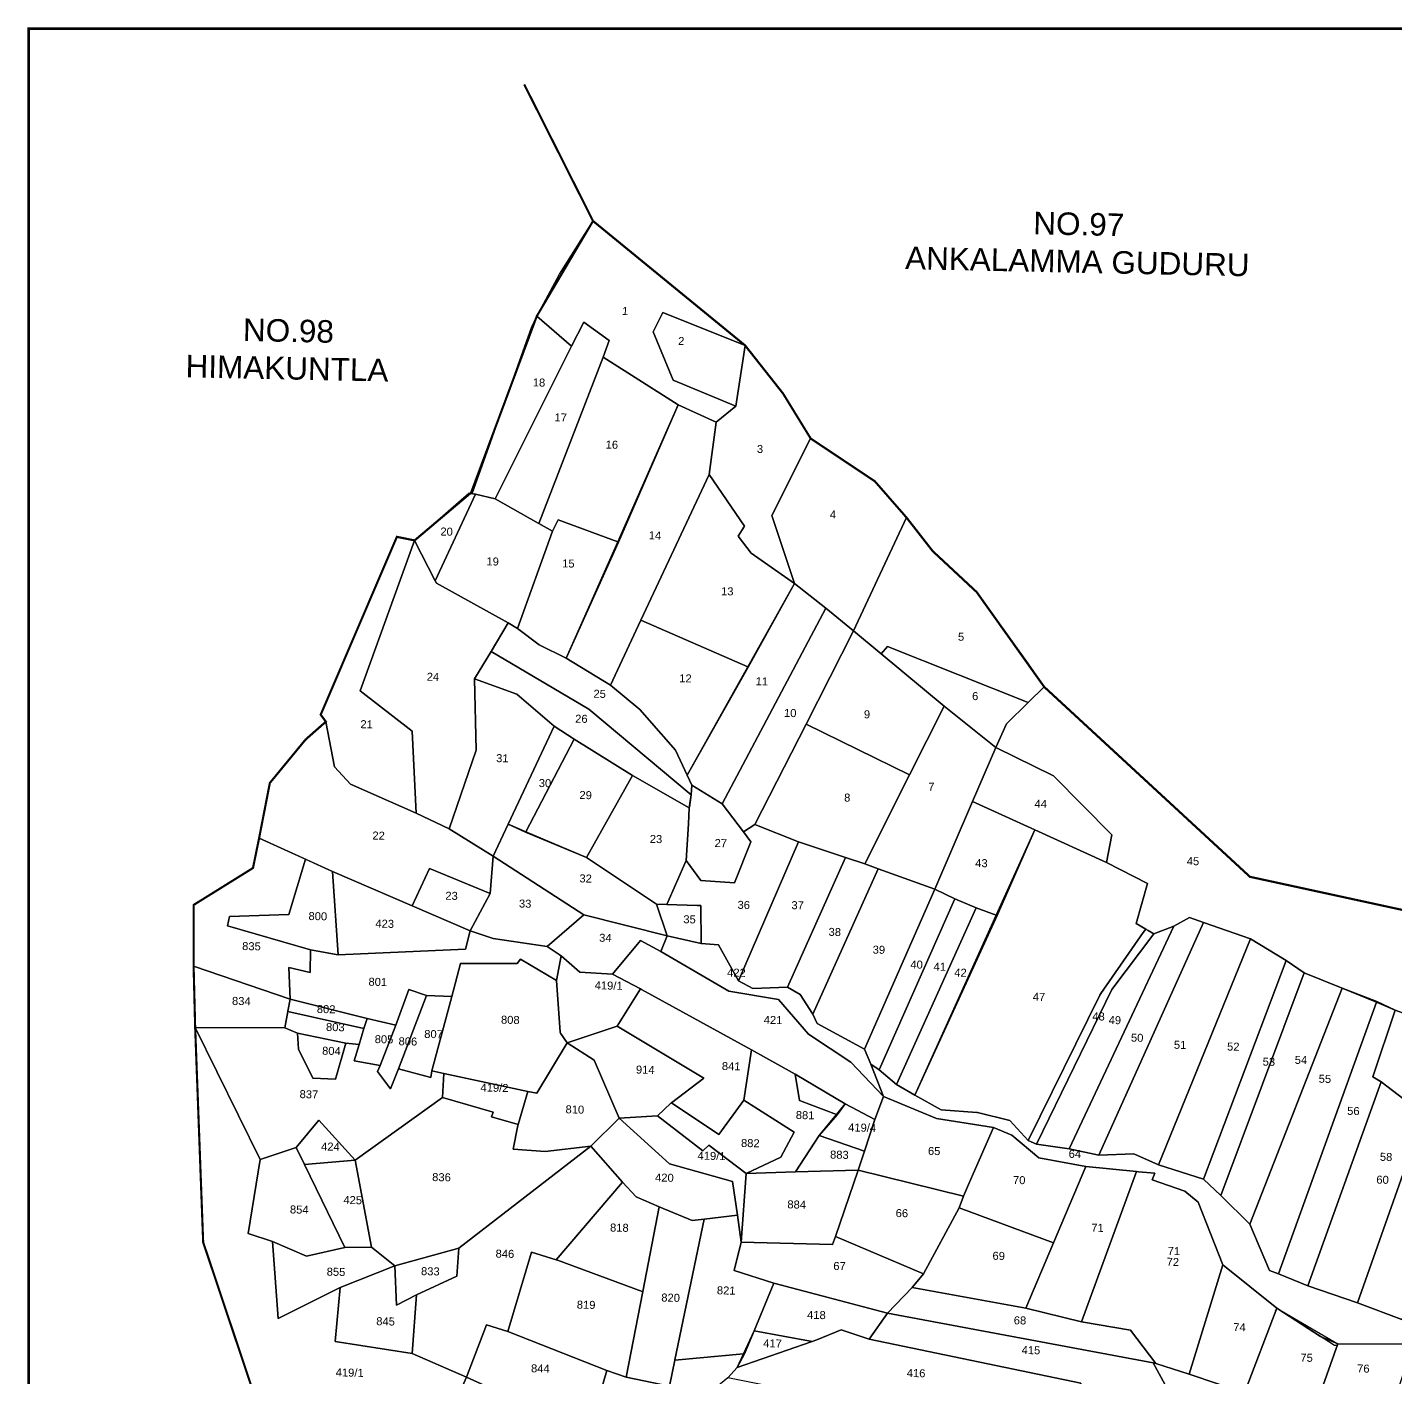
# Model space of a CAD drawing. Header units: inches. Extents: x 191080 to 197844, y 1603242 to 1613996.
# Drawn here: x 191080 to 193644, y 1611002 to 1613535 of the extents above; entities that cross this region are included whole.
import ezdxf

# ---------------------------------------------------------------- set-up
doc = ezdxf.new("R2010")
doc.units = ezdxf.units.IN
doc.header["$LTSCALE"] = 15
doc.header["$MEASUREMENT"] = 0
for name, color, linetype in [('PLOT', 7, 'Continuous'), ('PLOT NO', 7, 'Continuous'), ('VILLAGE BOUNDRY', 5, 'Continuous')]:
    doc.layers.add(name, color=color, linetype=linetype)
doc.styles.get("Standard").update_dxf_attribs({"font": 'arial.ttf'})

msp = doc.modelspace()

# ---------------------------------------------------------------- linework, layer by layer
at = {"layer": 'PLOT'}
for points in [[(192370.8, 1612794), (192299.8, 1612826.9), (192159.3, 1612916.1), (192170.1, 1612947.2), (192122.9, 1612981.5), (192099.8, 1612936.5), (192034.7, 1612993), (192077.5, 1613072), (192140.1, 1613171.4), (192425.1, 1612938.1), (192271.2, 1612999.6), (192252.8, 1612963.5), (192290.2, 1612872.9), (192407.8, 1612824.1), (192370.8, 1612794)], [(192407.8, 1612824.1), (192290.2, 1612872.9), (192252.8, 1612963.5), (192271.2, 1612999.6), (192425.1, 1612938.1), (192407.8, 1612824.1)], [(191913.5, 1612660), (192025, 1612971.7), (192034.7, 1612993), (192099.8, 1612936.5), (191956.8, 1612650.1), (191919.8, 1612658.9), (191907.1, 1612661.2)], [(192038.7, 1612603.9), (192037.5, 1612604.5), (191956.8, 1612650.1), (192099.8, 1612936.5), (192122.9, 1612981.5), (192170.1, 1612947.2), (192159.3, 1612916.1), (192038.7, 1612603.9)], [(192425.1, 1612938.1), (192496.1, 1612848.1), (192548, 1612763.6), (192475.1, 1612619.3), (192517.7, 1612491.9), (192436.2, 1612548.7), (192412.1, 1612580.6), (192423.8, 1612599), (192357.9, 1612696.1), (192370.8, 1612794), (192407.8, 1612824.1), (192425.1, 1612938.1)], [(192064.4, 1612589.6), (192038.7, 1612603.9), (192159.3, 1612916.1), (192299.8, 1612826.9), (192186.4, 1612569.9), (192074.7, 1612611.3), (192064.4, 1612589.6)], [(192089.9, 1612351.3), (192187.7, 1612569.4), (192299.8, 1612826.9), (192370.8, 1612794), (192357.9, 1612696.1), (192229.6, 1612423), (192172.8, 1612301.2), (192089.9, 1612351.3)], [(192299.8, 1612826.9), (192187.7, 1612569.4), (192186.4, 1612569.9), (192299.8, 1612826.9)], [(192299.8, 1612826.9), (192187.7, 1612569.4), (192186.4, 1612569.9), (192299.8, 1612826.9)], [(192628.3, 1612402.9), (192576.2, 1612445.3), (192517.7, 1612491.9), (192475.1, 1612619.3), (192548, 1612763.6), (192668.3, 1612683.3), (192727.8, 1612615.1), (192628.3, 1612402.9)], [(192229.6, 1612423), (192357.9, 1612696.1), (192423.8, 1612599), (192412.1, 1612580.6), (192436.2, 1612548.7), (192517.7, 1612491.9), (192430.1, 1612335.1), (192229.6, 1612423)], [(191805.6, 1612572.4), (191907.1, 1612661.2), (191919.8, 1612658.9), (191844.1, 1612496.8), (191805.6, 1612572.4)], [(191981.3, 1612417.7), (191846.5, 1612492.1), (191844.1, 1612496.8), (191919.8, 1612658.9), (191956.8, 1612650.1), (192037.5, 1612604.5), (192038.7, 1612603.9), (192064.4, 1612589.6), (191998.4, 1612407.3), (191981.3, 1612417.7)], [(191998.4, 1612407.3), (192064.4, 1612589.6), (192074.7, 1612611.3), (192186.4, 1612569.9), (192089.9, 1612351.3), (192038.9, 1612376.8), (191998.4, 1612407.3)], [(192727.8, 1612615.1), (192776.6, 1612552.5), (192859.2, 1612475.5), (192955.5, 1612340.8), (192985.6, 1612297.9), (192955.6, 1612268.4), (192691.9, 1612373.6), (192680, 1612359.9), (192628.3, 1612402.9), (192727.8, 1612615.1)], [(191639.3, 1612232.5), (191629.6, 1612245.6), (191705.1, 1612421.6), (191772.4, 1612579.1), (191805.6, 1612572.4), (191703.5, 1612290.6), (191800.8, 1612214.6), (191808.3, 1612061), (191685.7, 1612115.2), (191655.7, 1612148.1), (191639.3, 1612232.5)], [(191870.2, 1612031.4), (191808.3, 1612061), (191800.8, 1612214.6), (191703.5, 1612290.6), (191805.6, 1612572.4), (191844.1, 1612496.8), (191846.5, 1612492.1), (191981.3, 1612417.7), (191949, 1612364.4), (191917.8, 1612313.1), (191921, 1612179), (191870.2, 1612031.4)], [(192187.7, 1612569.4), (192089.9, 1612351.3), (192186.4, 1612569.9), (192187.7, 1612569.4)], [(192187.7, 1612569.4), (192089.9, 1612351.3), (192186.4, 1612569.9), (192187.7, 1612569.4)], [(192430.8, 1612334.8), (192517.7, 1612491.9), (192576.2, 1612445.3), (192382.4, 1612078.4), (192325.5, 1612113.4), (192316.7, 1612132.1), (192430.8, 1612334.8)], [(192517.7, 1612491.9), (192430.8, 1612334.8), (192430.1, 1612335.1), (192517.7, 1612491.9)], [(192517.7, 1612491.9), (192430.8, 1612334.8), (192430.1, 1612335.1), (192517.7, 1612491.9)], [(192382.4, 1612078.4), (192576.2, 1612445.3), (192628.3, 1612402.9), (192539.4, 1612228.1), (192443.6, 1612039.7), (192421.8, 1612025.8), (192382.4, 1612078.4)], [(191981.3, 1612417.7), (191998.4, 1612407.3), (192038.9, 1612376.8), (192089.9, 1612351.3), (192172.8, 1612301.2), (192227.8, 1612255.2), (192267.6, 1612209.8), (192294.5, 1612179.3), (192316.7, 1612132.1), (192325.5, 1612113.4), (192324.3, 1612095.3), (192132.5, 1612255.7), (191949, 1612364.4), (191981.3, 1612417.7)], [(192316.7, 1612132.1), (192294.5, 1612179.3), (192267.6, 1612209.8), (192227.8, 1612255.2), (192172.8, 1612301.2), (192229.6, 1612423), (192430.1, 1612335.1), (192316.7, 1612132.1)], [(192628.3, 1612402.9), (192680, 1612359.9), (192798.4, 1612261.5), (192733, 1612133), (192733, 1612133), (192539.4, 1612228.1), (192628.3, 1612402.9)], [(192320.8, 1612072.1), (192320.2, 1612070.9), (192214.2, 1612131.7), (192105, 1612199.6), (192067.5, 1612223.8), (191997.3, 1612284.3), (191917.8, 1612313.1), (191949, 1612364.4), (192132.5, 1612255.7), (192324.3, 1612095.3), (192320.8, 1612072.1)], [(192894.8, 1612184.3), (192798.4, 1612261.5), (192680, 1612359.9), (192691.9, 1612373.6), (192955.6, 1612268.4), (192915.2, 1612228.6), (192894.8, 1612184.3)], [(192430.8, 1612334.8), (192316.7, 1612132.1), (192430.1, 1612335.1), (192430.8, 1612334.8)], [(192430.8, 1612334.8), (192316.7, 1612132.1), (192430.1, 1612335.1), (192430.8, 1612334.8)], [(191952.6, 1611980.1), (191870.2, 1612031.4), (191921, 1612179), (191917.8, 1612313.1), (191997.3, 1612284.3), (192067.5, 1612223.8), (191980.8, 1612040), (191952.6, 1611980.1)], [(192674.3, 1611956.7), (192649.6, 1611965.9), (192733, 1612133), (192798.4, 1612261.5), (192894.8, 1612184.3), (192851.3, 1612082.9), (192780.6, 1611918.3), (192674.3, 1611956.7)], [(191801.2, 1611887.4), (191651.7, 1611951.7), (191514.1, 1612013.8), (191534.3, 1612117.6), (191601.1, 1612198.8), (191639.3, 1612232.5), (191655.7, 1612148.1), (191685.7, 1612115.2), (191808.3, 1612061), (191870.2, 1612031.4), (191952.6, 1611980.1), (191947, 1611910.5), (191833.4, 1611957), (191801.2, 1611887.4)], [(192733, 1612133), (192649.6, 1611965.9), (192613.1, 1611978.1), (192525.3, 1612007.3), (192443.6, 1612039.7), (192539.4, 1612228.1), (192733, 1612133)], [(192067.5, 1612223.8), (192105, 1612199.6), (192014, 1612026), (191980.8, 1612040), (192067.5, 1612223.8)], [(192105, 1612199.6), (192214.2, 1612131.7), (192128, 1611977.8), (192014, 1612026), (192105, 1612199.6)], [(192894.8, 1612184.3), (193003.1, 1612131.1), (193112.8, 1612020.5), (193102.3, 1611968.3), (192968.1, 1612029.6), (192851.3, 1612082.9), (192894.8, 1612184.3)], [(192258.9, 1611890), (192128, 1611977.8), (192214.2, 1612131.7), (192320.2, 1612070.9), (192318.8, 1612040.9), (192314.4, 1611972.1), (192278.3, 1611889.8), (192258.9, 1611890)], [(192324.3, 1612095.3), (192325.5, 1612113.4), (192382.4, 1612078.4), (192421.8, 1612025.8), (192435.8, 1612007.2), (192405.1, 1611930), (192342.1, 1611934.8), (192314.4, 1611972.1), (192314.4, 1611972.1), (192314.4, 1611972.1), (192314.4, 1611972.1), (192318.8, 1612040.9), (192320.2, 1612070.9), (192324.3, 1612095.3)], [(192858.1, 1611883.6), (192818, 1611900.1), (192780.6, 1611918.3), (192851.3, 1612082.9), (192968.1, 1612029.6), (192895.9, 1611869.7), (192858.1, 1611883.6)], [(191980.8, 1612040), (192013.6, 1612025.2), (192128, 1611977.8), (192258.9, 1611890), (192279.3, 1611831.2), (192123, 1611870.4), (191952.6, 1611980.1), (191980.8, 1612040)], [(192013.6, 1612025.2), (191980.8, 1612040), (192014, 1612026), (192013.6, 1612025.2)], [(192013.6, 1612025.2), (191980.8, 1612040), (192014, 1612026), (192013.6, 1612025.2)], [(192128, 1611977.8), (192013.6, 1612025.2), (192014, 1612026), (192128, 1611977.8)], [(192128, 1611977.8), (192013.6, 1612025.2), (192014, 1612026), (192128, 1611977.8)], [(192278.3, 1611889.8), (192314.4, 1611972.1), (192342.1, 1611934.8), (192405.1, 1611930), (192435.8, 1612007.2), (192421.8, 1612025.8), (192443.6, 1612039.7), (192525.3, 1612007.3), (192413, 1611746.8), (192375.1, 1611814), (192342.5, 1611816.6), (192342.1, 1611887.8), (192335.3, 1611887.8), (192278.3, 1611889.8)], [(192743.5, 1611532.1), (192897.5, 1611869.1), (192968.1, 1612029.6), (193102.3, 1611968.3), (193179.1, 1611928.8), (193158.3, 1611854.3), (193176, 1611843.7), (193171.5, 1611836.9), (193092, 1611722.5), (193090.1, 1611719.8), (192955.6, 1611447.1), (192921.2, 1611484.6), (192860.5, 1611499.8), (192859.4, 1611499.9), (192792.7, 1611504.5), (192743.5, 1611532.1)], [(192968.1, 1612029.6), (192897.5, 1611869.1), (192895.9, 1611869.7), (192968.1, 1612029.6)], [(192968.1, 1612029.6), (192897.5, 1611869.1), (192895.9, 1611869.7), (192968.1, 1612029.6)], [(191391.4, 1611773.9), (191391.4, 1611888.8), (191502.7, 1611958.1), (191514.1, 1612013.8), (191601.1, 1611974.9), (191569.7, 1611870.9), (191458.4, 1611867), (191455, 1611849.9), (191610.8, 1611804.4), (191609.9, 1611762.2), (191569.8, 1611771.4), (191572.1, 1611712.2), (191391.4, 1611773.9)], [(192413, 1611746.8), (192525.3, 1612007.3), (192613.1, 1611978.1), (192504.4, 1611734.6), (192439.6, 1611732.3), (192413, 1611746.8)], [(191601.1, 1611974.9), (191651.7, 1611951.7), (191662.1, 1611795.4), (191610.8, 1611804.4), (191455, 1611849.9), (191458.4, 1611867), (191569.7, 1611870.9), (191601.1, 1611974.9)], [(191952.6, 1611980.1), (192123, 1611870.4), (192054.3, 1611811.2), (191952.7, 1611825.6), (191909.6, 1611840), (191947, 1611910.5), (191952.6, 1611980.1)], [(192504.4, 1611734.6), (192613.1, 1611978.1), (192649.6, 1611965.9), (192674.3, 1611956.7), (192552.2, 1611683.9), (192528.1, 1611721.1), (192504.4, 1611734.6)], [(191651.7, 1611951.7), (191801.2, 1611887.4), (191909.6, 1611840), (191900.8, 1611806), (191662.1, 1611795.4), (191651.7, 1611951.7)], [(191909.6, 1611840), (191801.2, 1611887.4), (191833.4, 1611957), (191947, 1611910.5), (191909.6, 1611840)], [(192552.2, 1611683.9), (192674.3, 1611956.7), (192780.6, 1611918.3), (192648.9, 1611618.2), (192560.2, 1611666.8), (192552.2, 1611683.9)], [(192660.6, 1611590.4), (192648.9, 1611618.2), (192780.6, 1611918.3), (192818, 1611900.1), (192676.5, 1611579.6), (192660.6, 1611590.4)], [(192676.5, 1611579.6), (192818, 1611900.1), (192858.1, 1611883.6), (192708.7, 1611552.4), (192676.5, 1611579.6)], [(192229, 1611822.2), (192176.3, 1611759.1), (192176.3, 1611759.1), (192115.3, 1611762.5), (192080.5, 1611793.3), (192077.4, 1611795.5), (192054.3, 1611811.2), (192123, 1611870.4), (192279.3, 1611831.2), (192266.9, 1611801.3), (192229, 1611822.2)], [(192279.3, 1611831.2), (192258.9, 1611890), (192278.3, 1611889.8), (192335.3, 1611887.8), (192342.1, 1611887.8), (192342.5, 1611816.6), (192279.3, 1611831.2)], [(192708.7, 1611552.4), (192858.1, 1611883.6), (192895.9, 1611869.7), (192743.5, 1611532.1), (192708.7, 1611552.4)], [(192897.5, 1611869.1), (192743.5, 1611532.1), (192895.9, 1611869.7), (192897.5, 1611869.1)], [(192897.5, 1611869.1), (192743.5, 1611532.1), (192895.9, 1611869.7), (192897.5, 1611869.1)], [(193191.1, 1611834.6), (193112.8, 1611730), (192971.1, 1611440.1), (192955.6, 1611447.1), (193090.1, 1611719.8), (193092, 1611722.5), (193171.5, 1611836.9), (193176, 1611843.7), (193180.8, 1611840.8), (193191.1, 1611834.6)], [(193228.5, 1611848.8), (193032.7, 1611431.4), (192971.1, 1611440.1), (193112.8, 1611730), (193191.1, 1611834.6), (193228.5, 1611848.8)], [(193284.3, 1611855.8), (193088.3, 1611419.7), (193032.7, 1611431.4), (193228.5, 1611848.8), (193258.2, 1611865.2), (193284.3, 1611855.8)], [(193088.3, 1611419.7), (193284.3, 1611855.8), (193372.2, 1611825.5), (193199.7, 1611401.4), (193153.9, 1611421.8), (193088.3, 1611419.7)], [(191909.6, 1611840), (191952.7, 1611825.6), (191952.7, 1611825.6), (192054.3, 1611811.2), (192080.5, 1611793.3), (192071.4, 1611747.2), (192004.1, 1611787), (191997.9, 1611779.1), (191891.7, 1611779.2), (191875.3, 1611717.4), (191828, 1611719.3), (191794.8, 1611730.3), (191770.7, 1611663.1), (191716.4, 1611676.1), (191572.1, 1611712.2), (191569.8, 1611771.4), (191609.9, 1611762.2), (191610.8, 1611804.4), (191662.1, 1611795.4), (191900.8, 1611806), (191909.6, 1611840)], [(192684.6, 1611529.3), (192668.4, 1611486.3), (192612.8, 1611516), (192518.9, 1611571.4), (192436.9, 1611617.3), (192230.9, 1611730.5), (192229, 1611731.5), (192176.3, 1611759.1), (192229, 1611822.2), (192266.9, 1611801.3), (192394.9, 1611727.2), (192487.5, 1611711.7), (192544, 1611646.6), (192623.1, 1611593.7), (192684.6, 1611529.3)], [(192684.6, 1611529.3), (192623.1, 1611593.7), (192544, 1611646.6), (192487.5, 1611711.7), (192394.9, 1611727.2), (192266.9, 1611801.3), (192279.3, 1611831.2), (192342.5, 1611816.6), (192375.1, 1611814), (192413, 1611746.8), (192439.6, 1611732.3), (192504.4, 1611734.6), (192528.1, 1611721.1), (192552.2, 1611683.9), (192560.2, 1611666.8), (192648.9, 1611618.2), (192660.6, 1611590.4), (192684.6, 1611529.3)], [(193199.7, 1611401.4), (193372.2, 1611825.5), (193439.5, 1611784.5), (193284.5, 1611374.5), (193199.7, 1611401.4)], [(192080.5, 1611793.3), (192077.4, 1611795.5), (192080.5, 1611793.3), (192071.4, 1611747.2), (192080.5, 1611793.3)], [(192071.4, 1611747.2), (192080.5, 1611793.3), (192115.3, 1611762.5), (192176.3, 1611759.1), (192229, 1611731.5), (192185.5, 1611661.5), (192091.3, 1611630), (192079.2, 1611648.6), (192078.2, 1611650.2), (192071.4, 1611747.2)], [(191391.4, 1611773.9), (191572.1, 1611712.2), (191568.2, 1611689.6), (191568, 1611688.9), (191562.3, 1611658.2), (191394.3, 1611658.9), (191391.4, 1611773.9)], [(192091.3, 1611630), (192034.7, 1611536.1), (192017.6, 1611538.7), (191860.3, 1611573), (191838.2, 1611577.9), (191875.3, 1611717.4), (191891.7, 1611779.2), (191997.9, 1611779.1), (192004.1, 1611787), (192071.4, 1611747.2), (192078.2, 1611650.2), (192079.2, 1611648.6), (192091.3, 1611630)], [(193284.5, 1611374.5), (193439.5, 1611784.5), (193472.9, 1611761.8), (193316.8, 1611344), (193284.5, 1611374.5)], [(193371.3, 1611290.4), (193316.8, 1611344), (193472.9, 1611761.8), (193544.1, 1611733), (193371.3, 1611290.4)], [(191828, 1611719.3), (191775.6, 1611581.4), (191760.7, 1611544.1), (191736.3, 1611576.6), (191740.8, 1611587.7), (191770.7, 1611663.1), (191794.8, 1611730.3), (191828, 1611719.3)], [(191875.3, 1611717.4), (191838.2, 1611577.9), (191836.2, 1611565.2), (191775.6, 1611581.4), (191828, 1611719.3), (191875.3, 1611717.4)], [(192287.4, 1611518), (192347.9, 1611563.8), (192185.5, 1611661.5), (192229, 1611731.5), (192230.9, 1611730.5), (192436.9, 1611617.3), (192422.8, 1611522.6), (192375.6, 1611458.5), (192287.4, 1611518)], [(193371.3, 1611290.4), (193544.1, 1611733), (193608.6, 1611706.3), (193424.7, 1611197.2), (193408.2, 1611203.5), (193371.3, 1611290.4)], [(193544.1, 1611733), (193609.1, 1611707.8), (193608.6, 1611706.3), (193544.1, 1611733)], [(193544.1, 1611733), (193609.1, 1611707.8), (193608.6, 1611706.3), (193544.1, 1611733)], [(191562.3, 1611658.2), (191568, 1611688.9), (191710.7, 1611657.1), (191701.5, 1611627), (191676.8, 1611629.9), (191586.1, 1611648.6), (191562.3, 1611658.2)], [(191716.4, 1611676.1), (191710.7, 1611657.1), (191568, 1611688.9), (191568.2, 1611689.6), (191572.1, 1611712.2), (191716.4, 1611676.1)], [(193643.9, 1611691.7), (193601.8, 1611566.3), (193617.3, 1611556.8), (193479.8, 1611174.7), (193424.7, 1611197.2), (193608.6, 1611706.3), (193643.9, 1611691.7)], [(193643.9, 1611691.7), (193657.2, 1611686.3), (193715.6, 1611654.1), (193670.4, 1611516.5), (193617.3, 1611556.8), (193601.8, 1611566.3), (193643.9, 1611691.7)], [(193609.1, 1611707.8), (193643.9, 1611691.7), (193608.6, 1611706.3), (193609.1, 1611707.8)], [(193609.1, 1611707.8), (193643.9, 1611691.7), (193608.6, 1611706.3), (193609.1, 1611707.8)], [(191770.7, 1611663.1), (191740.8, 1611587.7), (191692.2, 1611596.2), (191701.5, 1611627), (191710.7, 1611657.1), (191716.4, 1611676.1), (191770.7, 1611663.1)], [(192188.8, 1611489.2), (192142.2, 1611598), (192091.3, 1611630), (192185.5, 1611661.5), (192347.9, 1611563.8), (192287.4, 1611518), (192285.9, 1611516.8), (192261.2, 1611493.2), (192188.8, 1611489.2)], [(191858, 1611527.5), (191694.2, 1611410.3), (191625.9, 1611485.2), (191583.9, 1611434.2), (191516.2, 1611411.3), (191394.3, 1611658.9), (191562.3, 1611658.2), (191586.1, 1611648.6), (191588.1, 1611618.3), (191614.7, 1611564.2), (191657.3, 1611562.1), (191676.8, 1611629.9), (191701.5, 1611627), (191692.2, 1611596.2), (191740.8, 1611587.7), (191736.3, 1611576.6), (191760.7, 1611544.1), (191775.6, 1611581.4), (191836.2, 1611565.2), (191838.2, 1611577.9), (191860.3, 1611573), (191858, 1611527.5)], [(191586.1, 1611648.6), (191676.8, 1611629.9), (191657.3, 1611562.1), (191614.7, 1611564.2), (191588.1, 1611618.3), (191586.1, 1611648.6)], [(193725.6, 1611590.9), (193694.6, 1611506.8), (193699.7, 1611501.8), (193573.1, 1611142.7), (193479.8, 1611174.7), (193617.3, 1611556.8), (193670.4, 1611516.5), (193715.6, 1611654.1), (193736.6, 1611645), (193725.6, 1611590.9)], [(192188.8, 1611489.2), (192135.7, 1611436.6), (192050.3, 1611426.6), (191990.6, 1611430.8), (191999.2, 1611475.5), (191999.6, 1611477), (192017.6, 1611538.7), (192034.7, 1611536.1), (192091.3, 1611630), (192142.2, 1611598), (192188.8, 1611489.2)], [(192427.1, 1611385.4), (192492.3, 1611415.7), (192516.9, 1611462.9), (192422.8, 1611522.6), (192436.9, 1611617.3), (192518.9, 1611571.4), (192526.8, 1611522), (192596.3, 1611495.9), (192564, 1611456.7), (192519.4, 1611388.5), (192427.1, 1611385.4)], [(193786.2, 1611566.5), (193785.8, 1611517.7), (193790.7, 1611444.3), (193786, 1611418.1), (193656.3, 1611111.7), (193573.1, 1611142.7), (193699.7, 1611501.8), (193694.6, 1611506.8), (193725.6, 1611590.9), (193750.4, 1611580.8), (193747.5, 1611567.9), (193786.2, 1611566.5)], [(191860.3, 1611573), (192017.6, 1611538.7), (191999.6, 1611477), (191950, 1611491.2), (191953, 1611500), (191858, 1611527.5), (191860.3, 1611573)], [(192518.9, 1611571.4), (192612.8, 1611516), (192596.3, 1611495.9), (192526.8, 1611522), (192518.9, 1611571.4)], [(191858, 1611527.5), (191953, 1611500), (191950, 1611491.2), (191999.6, 1611477), (191999.2, 1611475.5), (191990.6, 1611430.8), (192050.3, 1611426.6), (192135.7, 1611436.6), (191888.4, 1611244.9), (191768.5, 1611212), (191724.8, 1611246.8), (191694.2, 1611410.3), (191858, 1611527.5)], [(192261.2, 1611493.2), (192285.9, 1611516.8), (192287.4, 1611518), (192375.6, 1611458.5), (192422.8, 1611522.6), (192516.9, 1611462.9), (192492.3, 1611415.7), (192427.1, 1611385.4), (192357.1, 1611438.3), (192346, 1611427.7), (192261.2, 1611493.2)], [(192564, 1611456.7), (192597.9, 1611495.3), (192612.8, 1611516), (192668.4, 1611486.3), (192648.7, 1611427.3), (192564, 1611456.7)], [(192612.8, 1611516), (192597.9, 1611495.3), (192596.3, 1611495.9), (192612.8, 1611516)], [(192612.8, 1611516), (192597.9, 1611495.3), (192596.3, 1611495.9), (192612.8, 1611516)], [(192834.6, 1611342.9), (192636.8, 1611391.6), (192648.7, 1611427.3), (192668.4, 1611486.3), (192684.6, 1611529.3), (192783.9, 1611488.2), (192890.9, 1611471.7), (192852.7, 1611384.6), (192844.1, 1611364.6), (192834.6, 1611342.9)], [(191694.2, 1611410.3), (191599.4, 1611402.1), (191583.9, 1611434.2), (191625.9, 1611485.2), (191694.2, 1611410.3)], [(192264, 1611322.8), (192221.2, 1611341.4), (192195.4, 1611368.8), (192135.7, 1611436.6), (192188.8, 1611489.2), (192283.1, 1611403.4), (192401.4, 1611370.4), (192411.1, 1611307.3), (192348.4, 1611299.8), (192325.7, 1611297.1), (192264, 1611322.8)], [(192411.1, 1611307.3), (192401.4, 1611370.4), (192283.1, 1611403.4), (192188.8, 1611489.2), (192261.2, 1611493.2), (192346, 1611427.7), (192357.1, 1611438.3), (192427.1, 1611385.4), (192417.9, 1611256.4), (192411.1, 1611307.3)], [(192597.9, 1611495.3), (192564, 1611456.7), (192596.3, 1611495.9), (192597.9, 1611495.3)], [(192597.9, 1611495.3), (192564, 1611456.7), (192596.3, 1611495.9), (192597.9, 1611495.3)], [(192519.4, 1611388.5), (192564, 1611456.7), (192648.7, 1611427.3), (192636.8, 1611391.6), (192519.4, 1611388.5)], [(192826.2, 1611321.1), (192834.6, 1611342.9), (192844.1, 1611364.6), (192852.7, 1611384.6), (192890.9, 1611471.7), (192924.8, 1611456.9), (192975.7, 1611414.7), (193063.8, 1611398.3), (193003.3, 1611255.4), (192826.2, 1611321.1)], [(191583.9, 1611434.2), (191599.4, 1611402.1), (191674.9, 1611246.3), (191603.1, 1611230.4), (191539.1, 1611257.5), (191493.8, 1611273), (191516.2, 1611411.3), (191583.9, 1611434.2)], [(191980.5, 1611089), (191940.2, 1611101.7), (191903, 1611003), (191800.9, 1611047.5), (191809.2, 1611157.9), (191884.7, 1611192.4), (191888.4, 1611244.9), (192135.7, 1611436.6), (192195.4, 1611368.8), (192071, 1611223.3), (192024.6, 1611237.7), (191980.5, 1611089)], [(191694.2, 1611410.3), (191724.8, 1611246.8), (191674.9, 1611246.3), (191599.4, 1611402.1), (191694.2, 1611410.3)], [(192417.9, 1611256.4), (192427.1, 1611385.4), (192519.4, 1611388.5), (192636.8, 1611391.6), (192594.3, 1611267.2), (192589.1, 1611252.1), (192417.9, 1611256.4)], [(192594.3, 1611267.2), (192636.8, 1611391.6), (192834.6, 1611342.9), (192826.2, 1611321.1), (192759.8, 1611196.9), (192594.3, 1611267.2)], [(193003.3, 1611255.4), (193063.8, 1611398.3), (193158.9, 1611388.9), (193055.7, 1611106.8), (192951.3, 1611132.6), (193003.3, 1611255.4)], [(193195.2, 1611029.2), (193147.2, 1611091.4), (193055.7, 1611106.8), (193158.9, 1611388.9), (193162.3, 1611388.6), (193193, 1611385.8), (193188.4, 1611373.2), (193249.1, 1611352.2), (193274.1, 1611331.4), (193320.4, 1611213.9), (193257.7, 1611008.8), (193195.2, 1611029.2)], [(192233.3, 1611164.1), (192232, 1611164.2), (192073.2, 1611222.6), (192071, 1611223.3), (192195.4, 1611368.8), (192221.2, 1611341.4), (192264, 1611322.8), (192233.3, 1611164.1)], [(192202.3, 1611003.5), (192233.3, 1611164.1), (192233.3, 1611164.1), (192264, 1611322.8), (192325.7, 1611297.1), (192348.4, 1611299.8), (192293.3, 1611035.7), (192293.2, 1611034.9), (192283.1, 1610986.7), (192202.3, 1611003.5)], [(192293.2, 1611034.9), (192293.3, 1611035.7), (192348.4, 1611299.8), (192411.1, 1611307.3), (192417.9, 1611256.4), (192404.6, 1611203.6), (192478.7, 1611179.3), (192442.1, 1611090.4), (192422.2, 1611046.9), (192293.2, 1611034.9)], [(192759.8, 1611196.9), (192759.8, 1611196.9), (192826.2, 1611321.1), (193003.3, 1611255.4), (192951.3, 1611132.6), (192738, 1611171.5), (192759.8, 1611196.9)], [(191674.9, 1611246.3), (191724.8, 1611246.8), (191768.5, 1611212), (191666.4, 1611171.3), (191549.9, 1611113.5), (191539.1, 1611257.5), (191603.1, 1611230.4), (191674.9, 1611246.3)], [(192417.9, 1611256.4), (192589.1, 1611252.1), (192594.3, 1611267.2), (192759.8, 1611196.9), (192738, 1611171.5), (192692, 1611123.3), (192478.7, 1611179.3), (192404.6, 1611203.6), (192417.9, 1611256.4)], [(191888.4, 1611244.9), (191884.7, 1611192.4), (191809.2, 1611157.9), (191771.7, 1611138.2), (191768.5, 1611212), (191888.4, 1611244.9)], [(191980.5, 1611089), (192024.6, 1611237.7), (192071, 1611223.3), (192073.2, 1611222.6), (192232, 1611164.2), (192233.3, 1611164.1), (192202.3, 1611003.5), (192166, 1611016), (191980.5, 1611089)], [(191768.5, 1611212), (191771.7, 1611138.2), (191809.2, 1611157.9), (191800.9, 1611047.5), (191656.9, 1611070.4), (191666.4, 1611171.3), (191768.5, 1611212)], [(193257.7, 1611008.8), (193320.4, 1611213.9), (193421.6, 1611132.7), (193421.6, 1611132.7), (193361.1, 1610973.7), (193257.7, 1611008.8)], [(193320.4, 1611213.9), (193421.6, 1611132.7), (193419.6, 1611127.5), (193421.6, 1611132.7), (193320.4, 1611213.9)], [(193320.4, 1611213.9), (193421.6, 1611132.7), (193419.6, 1611127.5), (193421.6, 1611132.7), (193320.4, 1611213.9)], [(192442.1, 1611090.4), (192478.7, 1611179.3), (192692, 1611123.3), (192657.6, 1611074.7), (192605.1, 1611092), (192559.7, 1611073.1), (192550.6, 1611069.9), (192442.1, 1611090.4)], [(192738, 1611171.5), (192951.3, 1611132.6), (193055.7, 1611106.8), (193147.2, 1611091.4), (193195.2, 1611029.2), (193189.8, 1611030.2), (192692, 1611123.3), (192738, 1611171.5)], [(192692, 1611123.3), (193189.8, 1611030.2), (193235.8, 1610946.1), (193169.6, 1610957.9), (193045.9, 1610946), (193054.7, 1610992.1), (192657.6, 1611074.7), (192692, 1611123.3)], [(193487.8, 1610930.3), (193361.1, 1610973.7), (193421.6, 1611132.7), (193503.4, 1611079.4), (193536.1, 1611065.8), (193536.1, 1611065.8), (193487.8, 1610930.3)], [(193421.6, 1611132.7), (193503.4, 1611079.4), (193536.1, 1611065.8), (193535.1, 1611062.9), (193530.2, 1611062.9), (193421.6, 1611132.7), (193421.6, 1611132.7)], [(193421.6, 1611132.7), (193421.6, 1611132.7), (193536.1, 1611065.8), (193535.1, 1611062.9), (193536.1, 1611065.8), (193503.4, 1611079.4), (193421.6, 1611132.7)], [(192166, 1611016), (192146.8, 1610949), (192088, 1610966.7), (192074.7, 1610925.4), (191903, 1611003), (191940.2, 1611101.7), (191980.5, 1611089), (192166, 1611016)], [(192392.9, 1611001.9), (192410.5, 1611021.2), (192550.6, 1611069.9), (192559.7, 1611073.1), (192605.1, 1611092), (192657.6, 1611074.7), (193054.7, 1610992.1), (193045.9, 1610946), (192955.7, 1610889.1), (192392.9, 1611001.9)], [(192424.2, 1611047.1), (192442.1, 1611090.4), (192550.6, 1611069.9), (192410.5, 1611021.2), (192424.2, 1611047.1)], [(192442.1, 1611090.4), (192424.2, 1611047.1), (192422.2, 1611046.9), (192442.1, 1611090.4)], [(192442.1, 1611090.4), (192424.2, 1611047.1), (192422.2, 1611046.9), (192442.1, 1611090.4)], [(192184.4, 1610759.9), (192100, 1610772.8), (192146.8, 1610949), (192166, 1611016), (192202.3, 1611003.5), (192283.1, 1610986.7), (192293.2, 1611034.9), (192422.2, 1611046.9), (192410.5, 1611021.2), (192392.9, 1611001.9), (192361.7, 1610976.3), (192356.6, 1610952.1), (192341.9, 1610882.6), (192313.2, 1610738.9), (192184.4, 1610759.9)], [(192424.2, 1611047.1), (192410.5, 1611021.2), (192422.2, 1611046.9), (192424.2, 1611047.1)], [(192424.2, 1611047.1), (192410.5, 1611021.2), (192422.2, 1611046.9), (192424.2, 1611047.1)], [(193675.8, 1611064.9), (193620.7, 1610889.9), (193487.8, 1610930.3), (193536.1, 1611065.8), (193675.8, 1611064.9)], [(193189.8, 1611030.2), (193195.2, 1611029.2), (193257.7, 1611008.8), (193361.1, 1610973.7), (193487.8, 1610930.3), (193620.7, 1610889.9), (193773.3, 1610839.7), (193755.9, 1610767.6), (193562.4, 1610821.8), (193258.7, 1610907.9), (193249.9, 1610924.9), (193244.6, 1610932.9), (193235.8, 1610946.1), (193189.8, 1611030.2)], [(192074.7, 1610925.4), (191948.9, 1610853.6), (191858.7, 1610904.2), (191903, 1611003), (192074.7, 1610925.4)]]:
    msp.add_lwpolyline(points, close=True, dxfattribs=at)
for points in [[(193657.2, 1611686.3), (193643.9, 1611691.7), (193609.1, 1611707.8), (193544.1, 1611733), (193472.9, 1611761.8), (193439.5, 1611784.5), (193372.2, 1611825.5), (193284.3, 1611855.8), (193258.2, 1611865.2), (193228.5, 1611848.8), (193191.1, 1611834.6), (193180.8, 1611840.8), (193176, 1611843.7), (193158.3, 1611854.3), (193179.1, 1611928.8), (193102.3, 1611968.3), (193112.8, 1612020.5), (193003.1, 1612131.1), (192894.8, 1612184.3), (192915.2, 1612228.6), (192955.6, 1612268.4), (192955.6, 1612268.4), (192985.6, 1612297.9), (193371.4, 1611941.6), (193847, 1611838.2)], [(191596.5, 1610697), (191409.3, 1611256.3), (191394.3, 1611658.9), (191516.2, 1611411.3), (191493.8, 1611273), (191539.1, 1611257.5), (191549.9, 1611113.5), (191666.4, 1611171.3), (191656.9, 1611070.4), (191800.9, 1611047.5), (191903, 1611003), (191858.7, 1610904.2)], [(193675.8, 1611064.9), (193536.1, 1611065.8), (193503.4, 1611079.4), (193421.6, 1611132.7), (193320.4, 1611213.9), (193274.1, 1611331.4), (193274.1, 1611331.4), (193274.1, 1611331.4), (193249.1, 1611352.2), (193188.4, 1611373.2), (193193, 1611385.8), (193162.3, 1611388.6), (193158.9, 1611388.9), (193063.8, 1611398.3), (192975.7, 1611414.7), (192924.8, 1611456.9), (192890.9, 1611471.7), (192783.9, 1611488.2), (192684.6, 1611529.3), (192660.6, 1611590.4), (192676.5, 1611579.6), (192708.7, 1611552.4), (192743.5, 1611532.1), (192792.7, 1611504.5), (192859.4, 1611499.9), (192860.5, 1611499.8), (192921.2, 1611484.6), (192955.6, 1611447.1), (192971.1, 1611440.1), (193032.7, 1611431.4), (193088.3, 1611419.7), (193153.9, 1611421.8), (193199.7, 1611401.4), (193284.5, 1611374.5), (193316.8, 1611344), (193371.3, 1611290.4), (193408.2, 1611203.5), (193424.7, 1611197.2), (193479.8, 1611174.7), (193573.1, 1611142.7), (193656.3, 1611111.7)]]:
    msp.add_lwpolyline(points, dxfattribs=at)
at = {"layer": 'VILLAGE BOUNDRY', "color": 5, "const_width": 5}
msp.add_lwpolyline([(191082.3, 1613532), (197839.7, 1613532), (197839.7, 1603246.5), (191082.3, 1603246.5)], close=True, dxfattribs=at)
at = {"layer": 'VILLAGE BOUNDRY', "linetype": 'Continuous', "const_width": 4}
for points in [[(191596.5, 1610697), (191409.3, 1611256.3), (191394.3, 1611658.9), (191391.4, 1611773.9), (191391.4, 1611888.8), (191502.7, 1611958.1), (191514.1, 1612013.8), (191534.3, 1612117.6), (191601.1, 1612198.8), (191639.3, 1612232.5), (191629.6, 1612245.6), (191772.4, 1612579.1), (191805.6, 1612572.4), (191911.4, 1612661.8), (192034.7, 1612993), (192140.1, 1613171.4), (192011.1, 1613427.5)], [(192140.1, 1613171.4), (192425.1, 1612938.1), (192496.1, 1612848.1), (192548, 1612763.6), (192668.3, 1612683.3), (192727.8, 1612615.1), (192776.6, 1612552.5), (192859.2, 1612475.5), (192985.6, 1612297.9), (193371.4, 1611941.6), (193847, 1611838.2), (193930.4, 1611810.3), (194142.3, 1611735.8), (194383.1, 1611637.1), (194549.2, 1611566), (194646.6, 1611525.9), (194870.4, 1611445.9), (195002, 1611426.7), (195132.1, 1611408.5), (195414.3, 1611233.6), (195580.7, 1611123.5)]]:
    msp.add_lwpolyline(points, dxfattribs=at)

# ---------------------------------------------------------------- texts
at = {"layer": 'PLOT', "color": 11, "linetype": 'Continuous', "char_height": 42.229, "attachment_point": 1, "rotation": 358.7911}
for s, insert, width in [('\\pi347.32735;NO.97 \\P\\pi108.50279;ANKALAMMA GUDURU', (192618.6, 1613196.1), 857.981), ('\\pi103.03472;NO.98 \\P\\pi-3.05512;HIMAKUNTLA', (191381.4, 1612990.9), 369.482)]:
    msp.add_mtext(s, dxfattribs=dict(at, insert=insert, width=width))
at = {"layer": 'PLOT NO', "color": 7}
for s, p in [('1', (192194.3, 1612995.2)), ('2', (192299.4, 1612939)), ('18', (192027, 1612861.3)), ('17', (192067.8, 1612795.8)), ('16', (192163.6, 1612744.7)), ('3', (192447.1, 1612736.6)), ('4', (192583.8, 1612613.7)), ('20', (191853.8, 1612581.7)), ('14', (192244.4, 1612574.5)), ('19', (191940.1, 1612525.7)), ('15', (192082.1, 1612521.9)), ('13', (192379.9, 1612469.7)), ('5', (192824, 1612384.4)), ('24', (191828.2, 1612309.3)), ('12', (192301.5, 1612306.5)), ('11', (192444.8, 1612300.9)), ('25', (192140.7, 1612277.5)), ('6', (192850.5, 1612273.1)), ('10', (192497.9, 1612241.5)), ('9', (192647.6, 1612238.9)), ('21', (191703.9, 1612220.4)), ('26', (192106.5, 1612230.7)), ('31', (191958.3, 1612156.7)), ('30', (192038.2, 1612110)), ('29', (192114.4, 1612087.6)), ('8', (192610.6, 1612082.8)), ('7', (192768.2, 1612103.2)), ('44', (192967.5, 1612071.2)), ('22', (191726.4, 1612011.6)), ('23', (192246.3, 1612005.2)), ('27', (192367.8, 1611997.5)), ('43', (192856.3, 1611960)), ('45', (193252.8, 1611963.7)), ('32', (192114.4, 1611931.2)), ('23', (191863.1, 1611898.7)), ('33', (192001.1, 1611884)), ('36', (192410.8, 1611881.6)), ('37', (192511.8, 1611881)), ('800', (191606.6, 1611860.6)), ('35', (192309.2, 1611854.6)), ('423', (191732, 1611846.5)), ('38', (192581.4, 1611830.9)), ('835', (191482.2, 1611804.3)), ('34', (192151.4, 1611819.9)), ('39', (192664.1, 1611797.6)), ('422', (192391.3, 1611754.7)), ('40', (192734.8, 1611769.8)), ('41', (192778.2, 1611765.8)), ('42', (192817.1, 1611754.6)), ('801', (191719, 1611737.4)), ('419/1', (192143, 1611730.7)), ('834', (191463.2, 1611701.5)), ('47', (192964.2, 1611709.2)), ('802', (191622.2, 1611686.3)), ('48', (193075.8, 1611672.5)), ('803', (191639.4, 1611652.6)), ('808', (191967.4, 1611666.2)), ('421', (192459.9, 1611666)), ('49', (193106.4, 1611665.6)), ('805', (191730.7, 1611629.8)), ('806', (191775.4, 1611625.8)), ('807', (191823.5, 1611639.5)), ('50', (193148.2, 1611632.6)), ('804', (191632.1, 1611608)), ('51', (193228.7, 1611619.2)), ('52', (193328.4, 1611615.9)), ('914', (192220.3, 1611572.7)), ('841', (192381.5, 1611579.3)), ('53', (193395.1, 1611587.6)), ('54', (193455.2, 1611590.9)), ('55', (193500.1, 1611555.5)), ('837', (191589.9, 1611526.6)), ('419/2', (191929, 1611539.1)), ('810', (192088.4, 1611498.1)), ('56', (193553.5, 1611495.3)), ('881', (192520, 1611487.5)), ('419/4', (192618.1, 1611464.3)), ('424', (191630.2, 1611428.5)), ('882', (192417.3, 1611435)), ('65', (192767.7, 1611420.1)), ('419/1', (192335.8, 1611411.3)), ('883', (192584.2, 1611413.3)), ('64', (193031.4, 1611414.7)), ('58', (193614.8, 1611409.1)), ('836', (191838.4, 1611371.1)), ('420', (192256.2, 1611370.3)), ('70', (192927.1, 1611365.6)), ('60', (193608.2, 1611366.3)), ('425', (191672, 1611328.2)), ('884', (192504.2, 1611319.9)), ('854', (191571.8, 1611310.4)), ('66', (192707.2, 1611303.6)), ('818', (192171.8, 1611276.5)), ('71', (193073.8, 1611276.2)), ('846', (191957.3, 1611227.6)), ('69', (192888.7, 1611223.5)), ('72', (193215.1, 1611212.2)), ('71', (193217.1, 1611232.6)), ('855', (191640.7, 1611193.7)), ('833', (191817.5, 1611194.7)), ('67', (192590.3, 1611204.4)), ('821', (192372.1, 1611158.7)), ('820', (192267.9, 1611145.2)), ('819', (192109.5, 1611131.9)), ('418', (192541.2, 1611112.8)), ('845', (191733.6, 1611100.8)), ('68', (192928.6, 1611102.5)), ('74', (193339.9, 1611089.7)), ('417', (192459, 1611059.5)), ('415', (192943.3, 1611046.8)), ('75', (193465.8, 1611032.5)), ('844', (192023.7, 1611012.5)), ('76', (193572.2, 1611012.2)), ('419/1', (191657.6, 1611004.9)), ('416', (192728, 1611003.7))]:
    msp.add_text(s, height=15, rotation=358.7911, dxfattribs=at).set_placement(p)

doc.saveas('drawing.dxf')
